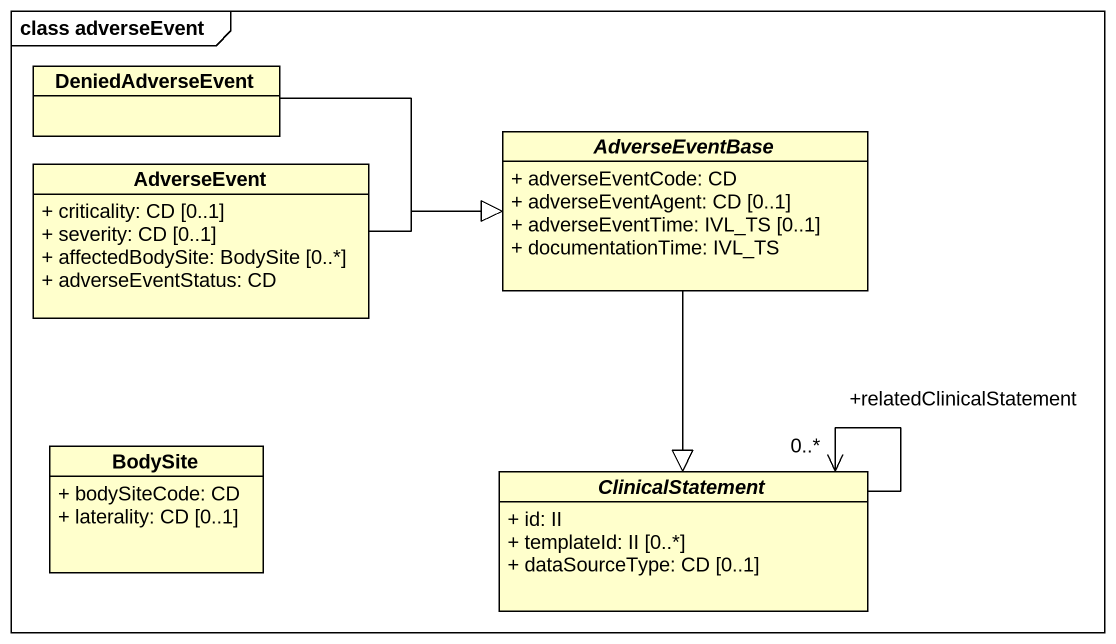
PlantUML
@startuml
mainframe class adverseEvent
hide circle
hide empty members
skinparam classAttributeIconSize 0
class DeniedAdverseEvent
abstract class AdverseEventBase {
  + adverseEventCode: CD
  + adverseEventAgent: CD [0..1]
  + adverseEventTime: IVL_TS [0..1]
  + documentationTime: IVL_TS
}
class AdverseEvent {
  + criticality: CD [0..1]
  + severity: CD [0..1]
  + affectedBodySite: BodySite [0..*]
  + adverseEventStatus: CD
}
class BodySite {
  + bodySiteCode: CD
  + laterality: CD [0..1]
}
abstract class ClinicalStatement {
  + id: II
  + templateId: II [0..*]
  + dataSourceType: CD [0..1]
}
DeniedAdverseEvent -right-|> AdverseEventBase
AdverseEventBase --|> ClinicalStatement
AdverseEvent -right-|> AdverseEventBase
ClinicalStatement --> "+relatedClinicalStatement\n0..*" ClinicalStatement
@enduml
